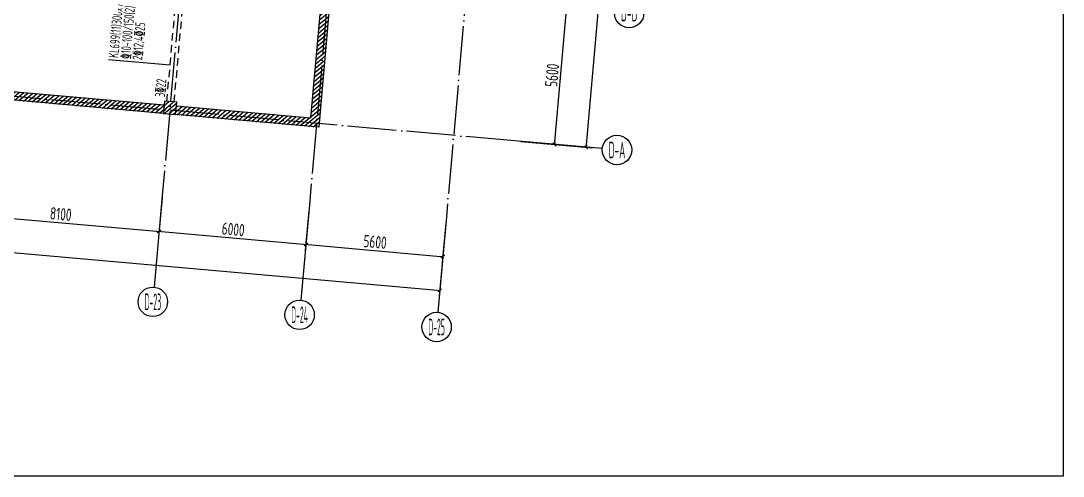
# Model space of a CAD drawing. Header units: millimetres. Extents: x 64473 to 386235, y 427387 to 703525.
# Drawn here: x 343792 to 386235, y 467499 to 486050 of the extents above; entities that cross this region are included whole.
import ezdxf
from ezdxf.enums import TextEntityAlignment as Align

# ---------------------------------------------------------------- set-up
doc = ezdxf.new("R2010")
doc.units = ezdxf.units.MM
doc.header["$LTSCALE"] = 100
doc.header["$PDMODE"] = 35
doc.header["$PDSIZE"] = 200
doc.linetypes.add('3', pattern=[5, 3, -2])
doc.linetypes.add('DOTE', pattern=[2.42, 2, -0.2, 0.02, -0.2])
for name, color, linetype in [('B-TEXT', 7, 'Continuous'), ('COLU', 7, 'Continuous'), ('h斜线-墙', 7, 'Continuous'), ('h斜线-柱', 7, 'Continuous'), ('L-AXIS', 3, 'Continuous'), ('L-dote', 253, 'DOTE'), ('WALL', 3, 'Continuous'), ('垂直标注', 31, 'Continuous'), ('垂直钢筋', 27, 'Continuous'), ('梁虚线', 4, '3')]:
    doc.layers.add(name, color=color, linetype=linetype)
doc.styles.add('_TCH_AXIS', font='tssdeng.shx', dxfattribs={"width": 0.7, "bigfont": 'tssdchn.shx'})
doc.styles.add('COMPLEX', font='tssdeng.shx', dxfattribs={"width": 0.7, "bigfont": 'tssdchn.shx'})
doc.styles.get("Standard").update_dxf_attribs({"font": 'tssdeng.shx', "width": 0.7, "bigfont": 'tssdchn.shx'})
doc.styles.add('TSSD_Dimension', font='Tssdeng.shx', dxfattribs={"width": 0.7, "bigfont": 'tssdchn.shx'})
doc.dimstyles.new('TSSD_100_100$0', dxfattribs={"dimtxt": 300, "dimasz": 100, "dimexe": 250, "dimexo": 250, "dimgap": 100, "dimtad": 1, "dimdec": 0, "dimzin": 0, "dimdsep": 46, "dimtxsty": 'TSSD_Dimension', "dimblk": '_tsdbk', "dimblk1": '_tsdbk', "dimblk2": '_tsdbk', "dimsah": 1, "dimcen": 0, "dimclrt": 7, "dimadec": 0, "dimazin": 0, "dimtfac": 1, "dimtdec": 0, "dimtix": 1, "dimtmove": 2, "dimatfit": 3, "dimldrblk": '_tsdbk', "dimfxl": 1, "dimtolj": 1, "dimtzin": 0, "dimarcsym": 0})
pattern_1 = [(39.931646, (8572.51, -7581.39), (-81.517904, 97.384965), [])]

# ---------------------------------------------------------------- blocks, each defined once
blk = doc.blocks.new('_tsdbk')
blk.add_line((-1, 0), (0, 0))
at = {"const_width": 0.5}
blk.add_lwpolyline([(-0.7, -0.7), (0.7, 0.7)], dxfattribs=at)
blk = doc.blocks.new('*D55')
at = {"layer": 'Defpoints', "color": 0}
for p in [(195618, 492739), (361118, 478060), (360853, 475069)]:
    blk.add_point(p, dxfattribs=at)
at = {"layer": 'L-AXIS', "color": 0, "lineweight": -2}
for p, q in [((195596, 492490), (195330, 489498)), ((195452, 489738), (360753, 475078)), ((361096, 477811), (360831, 474820))]:
    blk.add_line(p, q, dxfattribs=at)
at = {"layer": 'L-AXIS', "color": 0, "lineweight": -2, "xscale": 100, "yscale": 100, "zscale": 100}
for p, rotation in [((195352, 489747), 174.9316457827788), ((360853, 475069), 354.9316457827788)]:
    blk.add_blockref('_tsdbk', p, dxfattribs=dict(at, rotation=rotation))
at = {"layer": 'L-AXIS', "color": 7, "insert": (278133, 482757), "char_height": 500, "attachment_point": 5, "rotation": 354.9316, "style": 'TSSD_Dimension'}
blk.add_mtext('\\A1;166150', dxfattribs=at)
blk = doc.blocks.new('*D480')
at = {"layer": 'Defpoints', "color": 0}
for p in [(369044, 539130), (371956, 538872), (363903, 481158)]:
    blk.add_point(p, dxfattribs=at)
at = {"layer": 'L-AXIS', "color": 0, "lineweight": -2}
for p, q in [((369293, 539108), (372205, 538850)), ((366823, 480999), (371947, 538772)), ((364152, 481136), (367063, 480878))]:
    blk.add_line(p, q, dxfattribs=at)
at = {"layer": 'L-AXIS', "color": 0, "lineweight": -2, "xscale": 100, "yscale": 100, "zscale": 100}
for p, rotation in [((371956, 538872), 84.93164578942289), ((366814, 480900), 264.9316457894229)]:
    blk.add_blockref('_tsdbk', p, dxfattribs=dict(at, rotation=rotation))
at = {"layer": 'L-AXIS', "color": 7, "insert": (369036, 509917), "char_height": 500, "attachment_point": 5, "rotation": 84.9316, "style": 'TSSD_Dimension'}
blk.add_mtext('\\A1;58200', dxfattribs=at)
blk = doc.blocks.new('_AXISO')
blk.add_circle((0, 0), 0.5)
at = {"layer": 'B-TEXT', "style": 'COMPLEX', "width": 1.450893}
blk.add_attdef('A', text='', height=0.56, dxfattribs=at).set_placement((0.249375, -0.28), (0.749375, -0.28), align=Align.FIT)
blk = doc.blocks.new('*D483')
at = {"layer": 'Defpoints', "color": 0}
for p in [(341495, 479801), (349563, 479085), (349420, 477471)]:
    blk.add_point(p, dxfattribs=at)
at = {"layer": 'L-AXIS', "color": 0, "lineweight": -2}
for p, q in [((341473, 479552), (341330, 477937)), ((349541, 478836), (349398, 477222)), ((341452, 478177), (349321, 477480))]:
    blk.add_line(p, q, dxfattribs=at)
at = {"layer": 'L-AXIS', "color": 0, "lineweight": -2, "xscale": 100, "yscale": 100, "zscale": 100}
for p, rotation in [((341352, 478186), 174.9316457827788), ((349420, 477471), 354.9316457827788)]:
    blk.add_blockref('_tsdbk', p, dxfattribs=dict(at, rotation=rotation))
at = {"layer": 'L-AXIS', "color": 7, "insert": (345417, 478177), "char_height": 500, "attachment_point": 5, "rotation": 354.9316, "style": 'TSSD_Dimension'}
blk.add_mtext('\\A1;8100', dxfattribs=at)
blk = doc.blocks.new('*D484')
at = {"layer": 'Defpoints', "color": 0}
for p in [(349563, 479085), (355540, 478555), (355397, 476941)]:
    blk.add_point(p, dxfattribs=at)
at = {"layer": 'L-AXIS', "color": 0, "lineweight": -2}
for p, q in [((349541, 478836), (349398, 477222)), ((355518, 478306), (355375, 476692)), ((349520, 477462), (355297, 476949))]:
    blk.add_line(p, q, dxfattribs=at)
at = {"layer": 'L-AXIS', "color": 0, "lineweight": -2, "xscale": 100, "yscale": 100, "zscale": 100}
for p, rotation in [((349420, 477471), 174.9316457827788), ((355397, 476941), 354.9316457827788)]:
    blk.add_blockref('_tsdbk', p, dxfattribs=dict(at, rotation=rotation))
at = {"layer": 'L-AXIS', "color": 7, "insert": (352439, 477554), "char_height": 500, "attachment_point": 5, "rotation": 354.9316, "style": 'TSSD_Dimension'}
blk.add_mtext('\\A1;6000', dxfattribs=at)
blk = doc.blocks.new('*D485')
at = {"layer": 'Defpoints', "color": 0}
for p in [(355540, 478555), (361118, 478060), (360975, 476446)]:
    blk.add_point(p, dxfattribs=at)
at = {"layer": 'L-AXIS', "color": 0, "lineweight": -2}
for p, q in [((355518, 478306), (355375, 476692)), ((361096, 477811), (360953, 476197)), ((355496, 476932), (360875, 476455))]:
    blk.add_line(p, q, dxfattribs=at)
at = {"layer": 'L-AXIS', "color": 0, "lineweight": -2, "xscale": 100, "yscale": 100, "zscale": 100}
for p, rotation in [((355397, 476941), 174.9316457827788), ((360975, 476446), 354.9316457827788)]:
    blk.add_blockref('_tsdbk', p, dxfattribs=dict(at, rotation=rotation))
at = {"layer": 'L-AXIS', "color": 7, "insert": (358217, 477042), "char_height": 500, "attachment_point": 5, "rotation": 354.9316, "style": 'TSSD_Dimension'}
blk.add_mtext('\\A1;5600', dxfattribs=at)
blk = doc.blocks.new('*D499')
at = {"layer": 'Defpoints', "color": 0}
for p in [(364397, 486736), (366020, 486592), (363903, 481158)]:
    blk.add_point(p, dxfattribs=at)
at = {"layer": 'L-AXIS', "color": 0, "lineweight": -2}
for p, q in [((364646, 486714), (366269, 486570)), ((365535, 481114), (366012, 486492)), ((364152, 481136), (365775, 480992))]:
    blk.add_line(p, q, dxfattribs=at)
at = {"layer": 'L-AXIS', "color": 0, "lineweight": -2, "xscale": 100, "yscale": 100, "zscale": 100}
for p, rotation in [((366020, 486592), 84.93164578942289), ((365526, 481014), 264.9316457894229)]:
    blk.add_blockref('_tsdbk', p, dxfattribs=dict(at, rotation=rotation))
at = {"layer": 'L-AXIS', "color": 7, "insert": (365424, 483834), "char_height": 500, "attachment_point": 5, "rotation": 84.9316, "style": 'TSSD_Dimension'}
blk.add_mtext('\\A1;5600', dxfattribs=at)

msp = doc.modelspace()

# ---------------------------------------------------------------- hatches: boundary and pattern name
at = {"layer": 'h斜线-墙'}
h = msp.add_hatch(dxfattribs=at)
h.set_pattern_fill('ANSI31', color=256, scale=40, angle=-5.06835, style=0)
h.set_pattern_definition(pattern_1)
h.paths.add_polyline_path([(356057.9, 487224.6), (356406.5, 487193.7), (355920.6, 481715.2), (350093.5, 482232), (350124.4, 482580.7), (355602.9, 482094.8)])
h = msp.add_hatch(dxfattribs=at)
h.set_pattern_fill('ANSI31', color=256, scale=40, angle=-5.06835, style=0)
h.set_pattern_definition(pattern_1)
h.paths.add_polyline_path([(342056.1, 483296.3), (349626.4, 482624.8), (349595.5, 482276.2), (342025.2, 482947.6)])
at = {"layer": 'h斜线-柱'}
h = msp.add_hatch(dxfattribs=at)
h.set_pattern_fill('ANSI31', color=256, scale=40, angle=-5.06835, style=0)
h.set_pattern_definition([(39.931646, (-467527.32, -323147.44), (-81.517904, 97.384965), [])])
h.paths.add_polyline_path([(349595.5, 482276.2), (350093.5, 482232), (350137.7, 482730.1), (349639.6, 482774.3)])

# ---------------------------------------------------------------- linework, layer by layer
at = {"layer": 'COLU'}
msp.add_lwpolyline([(349595.5, 482276.2), (350093.5, 482232), (350137.7, 482730.1), (349639.6, 482774.3)], close=True, dxfattribs=at)
at = {"layer": 'L-AXIS'}
for p, q in [((367468, 480841.7), (363902.6, 481157.9)), ((349563.4, 479085.1), (349218.8, 475199.5)), ((355540, 478555.1), (355195.3, 474669.4)), ((361118.1, 478060.3), (360773.4, 474174.7))]:
    msp.add_line(p, q, dxfattribs=at)
msp.add_lwpolyline([(156734.8, 703525.4), (386234.8, 703525.4), (386234.8, 467498.7), (156734.8, 467498.7)], close=True, dxfattribs=at)
at = {"layer": 'L-dote', "ltscale": 10}
for p, q in [((365014.1, 521988.1), (361118.1, 478060.3)), ((353060.2, 518511.8), (349563.4, 479085.1)), ((359036.8, 517981.7), (355540, 478555.1)), ((363902.6, 481157.9), (198200.3, 495854.2))]:
    msp.add_line(p, q, dxfattribs=at)
at = {"layer": 'WALL'}
for points in [[(356057.9, 487224.6), (356406.5, 487193.7), (355920.6, 481715.2), (350093.5, 482232), (350124.4, 482580.7), (355602.9, 482094.8)], [(342056.1, 483296.3), (349626.4, 482624.8), (349595.5, 482276.2), (342025.2, 482947.6)]]:
    msp.add_lwpolyline(points, close=True, dxfattribs=at)
at = {"layer": '垂直标注'}
msp.add_line((347359.3, 484480.2), (349871.6, 484257.4), dxfattribs=at)
at = {"layer": '梁虚线'}
for p, q in [((349739.1, 482764.2), (350181, 487745.7)), ((350038, 482738.1), (350479.8, 487719.5))]:
    msp.add_line(p, q, dxfattribs=at)

# ---------------------------------------------------------------- block references
at = {"layer": 'L-AXIS'}
ref = msp.add_blockref('_AXISO', (368560.4, 486366.8), dxfattribs=dict(at, xscale=1199.999999999997, yscale=1200, zscale=1200, rotation=359.999645787379))
ref.add_attrib('A', 'D-B', dxfattribs={"color": 7, "height": 678.82, "rotation": 359.99965, "style": '_TCH_AXIS', "width": 0.323077}).set_placement((368221, 486027.4), (368899.8, 486027.3), align=Align.FIT)
ref = msp.add_blockref('_AXISO', (368065.7, 480788.7), dxfattribs=dict(at, xscale=1199.999999999997, yscale=1200, zscale=1200, rotation=359.999645787379))
ref.add_attrib('A', 'D-A', dxfattribs={"color": 7, "height": 678.82, "rotation": 359.99965, "style": '_TCH_AXIS', "width": 0.318182}).set_placement((367726.3, 480449.2), (368405.1, 480449.2), align=Align.FIT)
ref = msp.add_blockref('_AXISO', (349165.8, 474601.8), dxfattribs=dict(at, xscale=1199.999999999997, yscale=1200, zscale=1200, rotation=359.999645787379))
ref.add_attrib('A', 'D-23', dxfattribs={"color": 7, "height": 678.82, "rotation": 359.99965, "style": '_TCH_AXIS', "width": 0.256098}).set_placement((348826.4, 474262.4), (349505.2, 474262.4), align=Align.FIT)
ref = msp.add_blockref('_AXISO', (355142.3, 474071.8), dxfattribs=dict(at, xscale=1199.999999999997, yscale=1200, zscale=1200, rotation=359.999645787379))
ref.add_attrib('A', 'D-24', dxfattribs={"color": 7, "height": 678.82, "rotation": 359.99965, "style": '_TCH_AXIS', "width": 0.25}).set_placement((354802.9, 473732.4), (355481.7, 473732.4), align=Align.FIT)
ref = msp.add_blockref('_AXISO', (360720.4, 473577), dxfattribs=dict(at, xscale=1199.999999999997, yscale=1200, zscale=1200, rotation=359.999645787379))
ref.add_attrib('A', 'D-25', dxfattribs={"color": 7, "height": 678.82, "rotation": 359.99965, "style": '_TCH_AXIS', "width": 0.256098}).set_placement((360381, 473237.6), (361059.9, 473237.6), align=Align.FIT)

# ---------------------------------------------------------------- texts
at = {"layer": '垂直标注', "width": 0.65}
for s, height, p in [('KL699(11)300x700', 403, (347766.8, 484524.8)), ('%%13210-100/150(2)', 402, (348247.4, 484482.1)), ('2%%13212;4%%13325', 401, (348727.9, 484439.5))]:
    msp.add_text(s, height=height, rotation=84.93136, dxfattribs=at).set_placement(p)
at = {"layer": '垂直钢筋', "color": 0, "width": 0.65}
msp.add_text('3%%13322', height=400, rotation=84.93136, dxfattribs=at).set_placement((349654.7, 482932.6))

# ---------------------------------------------------------------- dimensions: what is measured, and where the dimension line sits
at = {"layer": 'L-AXIS'}
for base, p1, p2, angle, picture, middle in [((371955.9, 538872.1), (363902.6, 481157.9), (369044.2, 539130.3), 84.93165, '*D480', (369036.5, 509916.8)), ((360852.8, 475068.9), (195617.7, 492738.7), (361118.1, 478060.3), 354.93165, '*D55', (278133.5, 482756.7)), ((366020.4, 486592), (363902.6, 481158.2), (364397.3, 486736), 84.93165, '*D499', (365424.4, 483834)), ((349420.2, 477470.7), (341495.1, 479800.7), (349563.4, 479085.1), 354.93165, '*D483', (345417, 478177.1)), ((355396.8, 476940.6), (349563.4, 479085.1), (355540, 478555.1), 354.93165, '*D484', (352439.4, 477554.3)), ((360974.9, 476445.9), (355540, 478555.1), (361118.1, 478060.3), 354.93165, '*D485', (358216.8, 477041.9))]:
    dim = msp.add_linear_dim(base=base, p1=p1, p2=p2, angle=angle, dimstyle='TSSD_100_100$0', override={"dimtxt": 500}, dxfattribs=at)
    dim.commit()
    dim.dimension.update_dxf_attribs({"geometry": picture, "text_midpoint": middle})

doc.saveas('drawing.dxf')
